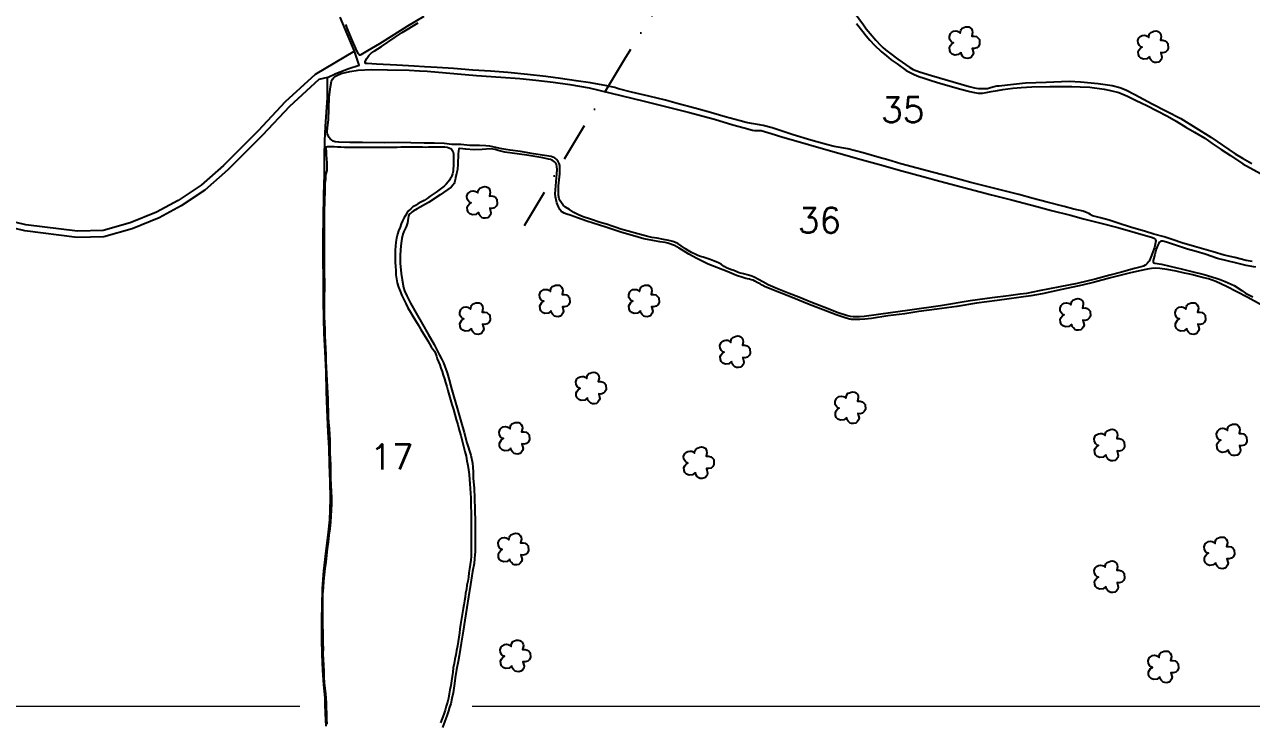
# Model space of a CAD drawing. Extents: x 716959 to 722209, y 7802738 to 7810162.
# Drawn here: x 717912 to 719491, y 7806480 to 7807377 of the extents above; entities that cross this region are included whole.
import ezdxf

# ---------------------------------------------------------------- set-up
doc = ezdxf.new("R2010")
doc.units = 0
doc.linetypes.add('CONTINUO', pattern=[0])
doc.linetypes.add('DASHDOT', pattern=[1, 0.5, -0.25, 0, -0.25])
for name, color, linetype in [('0114000441', 1, 'Continuous'), ('0114000441017', 5, 'Continuous'), ('0114000441033', 5, 'Continuous'), ('0114000441035', 5, 'Continuous'), ('0114000441036', 5, 'Continuous'), ('0114000441037', 5, 'Continuous'), ('_SIMBOLO ARVORE', 118, 'Continuous'), ('ESTRADA', 1, 'Continuous'), ('REDE DE LUZ', 6, 'DASHDOT'), ('TEXTO_NUN_TAL', 7, 'Continuous')]:
    doc.layers.add(name, color=color, linetype=linetype)
doc.layers.add('MALHA', color=253, linetype='Continuous', lineweight=13)
doc.styles.add('SIMPLEX', font='simplex', dxfattribs={"height": 0.2})

msp = doc.modelspace()

# ---------------------------------------------------------------- linework, layer by layer
at = {"layer": '0114000441'}
for points in [[(718299.8, 7806474), (718299.3, 7806490.3), (718298.9, 7806502.4), (718298.5, 7806510.1), (718296.9, 7806527.1), (718295.6, 7806546), (718295, 7806566.2), (718294.5, 7806586.1), (718294.2, 7806612.5), (718294.7, 7806629.1), (718295.2, 7806651.4), (718297.1, 7806674.1), (718299.9, 7806699.7), (718303, 7806723.7), (718304.6, 7806739.4), (718305.3, 7806752.1), (718305.4, 7806767), (718305, 7806788.7), (718304.4, 7806811.2), (718303.7, 7806832.3), (718302.5, 7806852.4), (718301.4, 7806881.7), (718300.5, 7806904.6), (718299.8, 7806930), (718298.5, 7806956.2), (718297.3, 7806979.3), (718297.1, 7806998.1), (718296.7, 7807021.6), (718296.6, 7807048), (718296.2, 7807076.5), (718296.2, 7807102.6), (718296.5, 7807127.7), (718297.2, 7807157.9), (718297.8, 7807184), (718297.7, 7807207.9), (718298.3, 7807227.5), (718299.3, 7807245.8), (718301.5, 7807282.6), (718301.9, 7807308.7), (718312.3, 7807314), (718329.3, 7807320.6), (718342.4, 7807324.7), (718336.3, 7807342.5), (718327, 7807365), (718318.2, 7807386.6)], [(718979.7, 7807393.1), (718991.8, 7807376.5), (718995.5, 7807371.3), (718997.8, 7807368.4), (719000.3, 7807365.4), (719007.8, 7807356.7), (719013.7, 7807350.3), (719016.6, 7807347.3), (719020.1, 7807344.3), (719025.2, 7807340.4), (719036, 7807332.6), (719051.7, 7807321.5), (719055.8, 7807319.3), (719064, 7807316.1), (719079.6, 7807311.3), (719107.3, 7807303.1), (719127.9, 7807297.1), (719134.6, 7807295.4), (719139.8, 7807294.8), (719146, 7807294.6), (719149.3, 7807294.6), (719151.7, 7807294.8), (719155.5, 7807295.8), (719159.9, 7807297.3), (719163.7, 7807298.1), (719166.7, 7807298.3), (719177.2, 7807299.4), (719200.3, 7807301.9), (719227.2, 7807302.8), (719246.6, 7807303.8), (719257.2, 7807303.9), (719271.4, 7807303.2), (719294.1, 7807301.1), (719311.9, 7807298.5), (719322.1, 7807296), (719329.5, 7807293.1), (719341.2, 7807287), (719363.6, 7807275.1), (719400.5, 7807256), (719439.3, 7807232.1), (719470.3, 7807210.6), (719479.8, 7807205), (719492, 7807198.2)], [(719503.2, 7807016.7), (719486.6, 7807025.8), (719471.5, 7807033.6), (719460, 7807039.6), (719451.8, 7807043.5), (719445.7, 7807046.2), (719440.6, 7807048), (719436.1, 7807049.6), (719430, 7807051.2), (719420.1, 7807053.8), (719416.1, 7807054.8), (719409.9, 7807056.3), (719405.2, 7807057.1), (719394.6, 7807059.4), (719382.8, 7807061.9), (719373.3, 7807063.2), (719367.4, 7807063.4), (719362.6, 7807063.1), (719357.5, 7807062.3), (719347.4, 7807060.2), (719333.9, 7807057.2), (719310.1, 7807051), (719289.4, 7807045.4), (719273.5, 7807041.4), (719247.4, 7807036.2), (719222.1, 7807030.5), (719207.2, 7807027.9), (719164, 7807021.9), (719137.5, 7807018.5), (719112.1, 7807014.2), (719086.3, 7807010.7), (719063.1, 7807007.5), (719045, 7807004.8), (719023.4, 7807002.1), (719002.3, 7806998.9), (718993.4, 7806998), (718987, 7806997.4), (718979.9, 7806997.2), (718976.4, 7806997.4), (718974.3, 7806997.8), (718969.5, 7806999), (718956.7, 7807003.4), (718945.3, 7807007.8), (718931.1, 7807013.2), (718919.6, 7807017.7), (718902.1, 7807025), (718883.9, 7807032.1), (718865.4, 7807039.6), (718861.5, 7807041.4), (718858.6, 7807043.1), (718855.9, 7807044.7), (718851.9, 7807046.9), (718849.7, 7807047.9), (718847.4, 7807048.6), (718845, 7807049.3), (718842.6, 7807049.6), (718840.5, 7807050.2), (718836.6, 7807051.4), (718828.5, 7807054.2), (718816.5, 7807059), (718791.9, 7807068.7), (718777.1, 7807075.9), (718767.1, 7807081.3), (718754.4, 7807089.4), (718748.5, 7807092.7), (718740, 7807095.6), (718736.6, 7807096.3), (718729.8, 7807097.4), (718720.7, 7807098.9), (718709.2, 7807101.3), (718694.3, 7807105.3), (718680.5, 7807109.4), (718660.1, 7807116.1), (718635.6, 7807124), (718623.4, 7807128.3), (718614.2, 7807131.7), (718609.9, 7807133.1), (718606.4, 7807134.3), (718604.2, 7807135.6), (718602.6, 7807136.9), (718600.8, 7807139), (718599.2, 7807142.2), (718597.1, 7807147.6), (718595.3, 7807155.3), (718595, 7807159.2), (718595.1, 7807164.3), (718596, 7807174.6), (718597.3, 7807190.5), (718597, 7807194.3), (718596.4, 7807196.9), (718595.5, 7807198.6), (718593.8, 7807200.5), (718591.2, 7807202.3), (718588.7, 7807203.4), (718586.4, 7807203.8), (718578.9, 7807205.3), (718558.3, 7807208.7), (718530, 7807212.9), (718521.5, 7807214.9), (718517.5, 7807216), (718514.4, 7807216.6), (718511.5, 7807216.9), (718500.7, 7807216.2), (718490.4, 7807215.9), (718479.8, 7807216.4), (718471.9, 7807217.6), (718470.7, 7807217), (718470.2, 7807214.6), (718469.9, 7807210.1), (718469.5, 7807197.3), (718469, 7807190.5), (718467.9, 7807185.1), (718466.7, 7807179.8), (718466.1, 7807177), (718465.2, 7807173.8), (718464.7, 7807172.3), (718463.5, 7807170.7), (718461, 7807167.9), (718446.9, 7807158), (718431.8, 7807148.1), (718417.1, 7807139.6), (718412, 7807137), (718410.1, 7807135.7), (718408.8, 7807134.4), (718407.8, 7807133.2), (718406.5, 7807131.7), (718405.9, 7807130.5), (718405.5, 7807128), (718404.9, 7807122), (718404.5, 7807120.4), (718402.9, 7807116.8), (718400.2, 7807110.8), (718398.8, 7807107), (718397.4, 7807101.5), (718396.5, 7807095.6), (718395.6, 7807087.3), (718395.3, 7807079.3), (718395.3, 7807069.9), (718396.7, 7807056.6), (718397.8, 7807048.5), (718399.4, 7807038.7), (718400.9, 7807034.3), (718404, 7807028), (718408.6, 7807018.6), (718415.9, 7807005.5), (718423.9, 7806991.5), (718431.2, 7806978.7), (718439.2, 7806965.4), (718445.3, 7806952.5), (718448.4, 7806946.9), (718451, 7806941.7), (718453, 7806937.1), (718454.2, 7806933.6), (718455.7, 7806928.7), (718458.3, 7806919.9), (718461.1, 7806910), (718464.4, 7806898), (718468.6, 7806883.2), (718472.9, 7806868.4), (718477.5, 7806851.9), (718481.3, 7806838.8), (718486.1, 7806822.8), (718488.3, 7806812.4), (718488.9, 7806807.2), (718489.2, 7806800.9), (718489.4, 7806793.2), (718490.4, 7806779.8), (718490.9, 7806767.9), (718491.3, 7806752.3), (718491.7, 7806737.5), (718491.8, 7806721.3), (718491.7, 7806704.7), (718491.7, 7806698.9), (718491.5, 7806694.2), (718491, 7806689.8), (718490.4, 7806683.6), (718488.6, 7806673.1), (718485.9, 7806656.6), (718483.4, 7806640.6), (718481.3, 7806626.6), (718478.5, 7806610.4), (718476.4, 7806596.4), (718474, 7806581), (718471.2, 7806564.5), (718470, 7806557.2), (718467.8, 7806547.1), (718466.1, 7806536.5), (718465.1, 7806528.8), (718463.4, 7806517), (718461.9, 7806509.7), (718460.3, 7806502.7), (718459, 7806498.4), (718457.3, 7806493.8), (718455.4, 7806487.2), (718453, 7806480.4), (718449.7, 7806472.4)]]:
    msp.add_lwpolyline(points, dxfattribs=at)
at = {"layer": '0114000441017'}
msp.add_lwpolyline([(718301.1, 7806476.5), (718301, 7806483.7), (718300.8, 7806490.7), (718300.6, 7806497.4), (718300.6, 7806503.7), (718300.1, 7806510), (718299.4, 7806516.3), (718298.6, 7806522.8), (718298, 7806529.8), (718297.6, 7806537.3), (718297.3, 7806544.9), (718296.9, 7806552.6), (718296.5, 7806560.1), (718296.3, 7806567.1), (718296.6, 7806574), (718296.2, 7806581), (718296.1, 7806588.2), (718296, 7806595.5), (718295.8, 7806603.1), (718295.7, 7806610.8), (718295.5, 7806618.7), (718295.5, 7806626.9), (718295.8, 7806635.3), (718295.9, 7806643.8), (718296.4, 7806652.3), (718297, 7806660.7), (718297.8, 7806668.9), (718298.8, 7806676.9), (718299.8, 7806685.1), (718300.7, 7806693.6), (718301.7, 7806702.2), (718302.8, 7806711), (718303.9, 7806719.7), (718305, 7806728.1), (718305.8, 7806736.4), (718306.5, 7806744.4), (718306.9, 7806752.2), (718307.1, 7806759.9), (718307.1, 7806767.9), (718306.8, 7806776), (718306.5, 7806784.5), (718306.2, 7806793), (718306, 7806801.6), (718305.8, 7806810), (718305.5, 7806818.3), (718305.2, 7806826.4), (718305.1, 7806834.3), (718305, 7806842), (718304.6, 7806849.6), (718304.1, 7806857.1), (718303.6, 7806864.8), (718303.1, 7806872.4), (718302.9, 7806879.9), (718302.7, 7806887.4), (718302.5, 7806895.1), (718302.2, 7806902.8), (718301.8, 7806910.9), (718301.4, 7806919.1), (718301, 7806927.4), (718300.6, 7806935.6), (718300.2, 7806943.7), (718299.9, 7806951.8), (718299.6, 7806959.9), (718299.3, 7806968.1), (718298.9, 7806976.3), (718298.5, 7806984.4), (718298.2, 7806992.7), (718298, 7807001.1), (718297.9, 7807009.6), (718298, 7807018.5), (718298, 7807027.6), (718298.1, 7807036.9), (718298.1, 7807046.1), (718297.9, 7807055.4), (718297.8, 7807064.6), (718297.7, 7807073.6), (718297.7, 7807082.5), (718297.7, 7807090.9), (718298, 7807099.2), (718297.9, 7807107.4), (718297.7, 7807115.5), (718297.8, 7807123.6), (718297.8, 7807131.5), (718297.9, 7807139.1), (718298.2, 7807146.5), (718298.4, 7807153.4), (718298.5, 7807159.6), (718298.5, 7807164.9), (718298.7, 7807169.2), (718298.9, 7807173.3), (718299.4, 7807178.1), (718299.6, 7807183.4), (718301.3, 7807189), (718301.1, 7807193.7), (718301.1, 7807198.9), (718300.7, 7807204.3), (718300.6, 7807209.2), (718300.3, 7807213.5), (718300, 7807217.3), (718300, 7807219.8), (718301.9, 7807219.9), (718303, 7807220), (718304.7, 7807219.9), (718307.2, 7807219.9), (718310.4, 7807219.9), (718314.4, 7807219.8), (718318.9, 7807219.5), (718323.6, 7807219.2), (718328.7, 7807219), (718334, 7807219), (718339.5, 7807219), (718345, 7807219), (718350.5, 7807219.1), (718356.1, 7807219.2), (718361.6, 7807219.2), (718367, 7807219.1), (718372.3, 7807219.1), (718377.4, 7807219), (718382.1, 7807219.1), (718386.9, 7807219.1), (718391.6, 7807219.3), (718396, 7807219.4), (718400.4, 7807219.5), (718404.6, 7807219.5), (718408.7, 7807219.5), (718412.6, 7807219.5), (718416.5, 7807219.4), (718420.3, 7807219.4), (718424.1, 7807219.4), (718427.9, 7807219.3), (718431.7, 7807219.4), (718435.4, 7807219.4), (718439, 7807219.4), (718442.6, 7807219.4), (718446, 7807219.5), (718449.4, 7807219.4), (718452.6, 7807219.4), (718455.6, 7807219.1), (718458.1, 7807218.4), (718460, 7807217.6), (718461.3, 7807216.5), (718462.3, 7807215.3), (718463.1, 7807214), (718463.6, 7807212.4), (718464, 7807210.4), (718464, 7807208.2), (718464, 7807205.8), (718463.9, 7807203.3), (718463.9, 7807200.7), (718463.8, 7807197.9), (718463.8, 7807194.7), (718463.6, 7807191.5), (718463.4, 7807188.1), (718462.8, 7807184.9), (718461.8, 7807182.1), (718460.6, 7807179.8), (718459.7, 7807178.4), (718458.7, 7807176.7), (718457.1, 7807174.5), (718454.6, 7807171.7), (718451.8, 7807169), (718448.6, 7807166.4), (718445.1, 7807163.9), (718441.6, 7807161.3), (718437.9, 7807158.8), (718434.1, 7807156.1), (718430.1, 7807153.3), (718426, 7807150.6), (718421.9, 7807148.2), (718418.2, 7807146.2), (718414.9, 7807144.2), (718411.7, 7807142.3), (718408.8, 7807140), (718406.2, 7807137.3), (718403.9, 7807134.4), (718402, 7807131.1), (718400.1, 7807127.7), (718398.3, 7807124.3), (718396.7, 7807120.4), (718395.1, 7807116.2), (718393.3, 7807111.7), (718392, 7807107), (718390.7, 7807102.1), (718389.8, 7807097), (718389.4, 7807091.8), (718389, 7807086.7), (718388.8, 7807081.6), (718388.8, 7807076.5), (718388.9, 7807071.1), (718389.1, 7807065.7), (718389.5, 7807060.3), (718389.9, 7807055), (718390.5, 7807049.7), (718391.6, 7807044.5), (718393.1, 7807039.2), (718395.2, 7807033.8), (718397.4, 7807028.5), (718399.9, 7807023.2), (718402.5, 7807017.8), (718405.3, 7807012.5), (718408.4, 7807007), (718411.6, 7807001.6), (718415.1, 7806996.1), (718418.6, 7806990.5), (718422, 7806984.7), (718425.4, 7806979.1), (718428.3, 7806974.1), (718430.8, 7806969.8), (718433.1, 7806965.9), (718435.2, 7806962.4), (718437.5, 7806959.4), (718439.6, 7806956.5), (718440.9, 7806953.6), (718441.9, 7806950.4), (718443, 7806946.7), (718444.6, 7806942.9), (718446.3, 7806939), (718447.8, 7806934.8), (718449.3, 7806930.4), (718450.7, 7806925.8), (718452.2, 7806921), (718453.7, 7806916.2), (718455.2, 7806911.2), (718456.8, 7806905.9), (718458.3, 7806900.2), (718460.1, 7806894.1), (718461.9, 7806887.9), (718463.8, 7806881.6), (718465.7, 7806875.3), (718467.5, 7806868.8), (718469.4, 7806862.1), (718471.3, 7806855.2), (718473.2, 7806848.2), (718475, 7806841.2), (718476.8, 7806834.3), (718478.6, 7806827.7), (718480.1, 7806821.5), (718481.3, 7806815.6), (718482.3, 7806809.7), (718483.2, 7806803.8), (718484, 7806797.8), (718484.6, 7806791.7), (718485.1, 7806785.8), (718485.6, 7806779.8), (718485.8, 7806773.9), (718486.1, 7806768), (718486.1, 7806762.1), (718486.3, 7806756.1), (718486.5, 7806750.1), (718486.5, 7806744.2), (718486.5, 7806738.2), (718486.6, 7806732.3), (718486.7, 7806726.5), (718486.9, 7806720.8), (718486.9, 7806715.2), (718486.9, 7806709.5), (718486.9, 7806703.9), (718486.9, 7806698.4), (718486.7, 7806693), (718486.2, 7806687.6), (718485.5, 7806682.2), (718484.7, 7806676.7), (718483.9, 7806671.3), (718483.1, 7806665.9), (718482.2, 7806660.7), (718481.3, 7806655.4), (718480.5, 7806650.3), (718479.5, 7806645.3), (718478.9, 7806640.2), (718477.9, 7806635.3), (718477.2, 7806630.3), (718476.3, 7806625.4), (718475.5, 7806620.3), (718474.8, 7806615.2), (718474, 7806610), (718473.1, 7806604.8), (718472.3, 7806599.5), (718471.5, 7806594.2), (718470.7, 7806588.7), (718469.8, 7806583), (718468.9, 7806577.3), (718467.9, 7806571.6), (718466.9, 7806565.9), (718465.8, 7806560.3), (718464.7, 7806554.8), (718463.7, 7806549.3), (718462.9, 7806543.7), (718462.1, 7806538), (718461.2, 7806532.3), (718460.3, 7806526.6), (718459.3, 7806520.9), (718458.3, 7806515.5), (718457.3, 7806510.2), (718456.1, 7806505), (718454.7, 7806499.9), (718453.1, 7806494.7), (718451.3, 7806489.4), (718449.3, 7806483.9), (718447.1, 7806478.2)], dxfattribs=at)
at = {"layer": '0114000441033'}
msp.add_lwpolyline([(718325, 7807377.2), (718328, 7807369.3), (718333.5, 7807356.2), (718337.8, 7807346.1), (718340.9, 7807339.8), (718341.9, 7807338.7), (718342.6, 7807338.1), (718343.6, 7807338), (718345, 7807338.6), (718353.8, 7807343.4), (718369.3, 7807352.5), (718387.5, 7807364), (718405, 7807375.4), (718426, 7807387.6)], dxfattribs=at)
at = {"layer": '0114000441035'}
for points in [[(719492.1, 7807071.9), (719484.8, 7807073.3), (719469.8, 7807077.1), (719456.1, 7807080.4), (719442.1, 7807084.3), (719432.9, 7807087), (719418.2, 7807091.3), (719401.9, 7807096), (719390.8, 7807099.8), (719378.9, 7807103.6), (719365.9, 7807107.4), (719353.5, 7807111.1), (719336.8, 7807116), (719319.8, 7807121.5), (719308.3, 7807125.1), (719296.9, 7807128.2), (719286.9, 7807130.7), (719286, 7807131.1), (719285.1, 7807131.8), (719284.1, 7807132.6), (719282.1, 7807133.7), (719279.7, 7807134.8), (719274.6, 7807136.6), (719262.6, 7807139.5), (719250.2, 7807142.6), (719228.5, 7807148.4), (719210.2, 7807153.3), (719191.7, 7807158.1), (719167.9, 7807164.1), (719148.8, 7807168.9), (719130.2, 7807173.7), (719105.2, 7807180.4), (719081.8, 7807186.4), (719061, 7807192.2), (719039.8, 7807197.9), (719023, 7807202.8), (719012.1, 7807205.9), (718991.5, 7807211.8), (718971.8, 7807216.9), (718953.9, 7807220.2), (718944.3, 7807222.8), (718924.2, 7807228.2), (718901.5, 7807235.1), (718874.3, 7807243.9), (718862.7, 7807246.9), (718855.2, 7807248.5), (718847.7, 7807249.7), (718840.7, 7807250.8), (718833.2, 7807252.9), (718813.7, 7807258.3), (718791.7, 7807264.5), (718774.8, 7807269.2), (718752.1, 7807275.3), (718736.9, 7807279.5), (718715.3, 7807284.6), (718693.2, 7807290.1), (718676.5, 7807294.1), (718673.8, 7807295.1), (718671.8, 7807295.9), (718667.6, 7807297), (718661.5, 7807297.9), (718640.4, 7807301.8), (718622, 7807304.5), (718601.6, 7807307.6), (718582.9, 7807309.9), (718559.1, 7807312.6), (718533.9, 7807315.1), (718511.5, 7807317), (718489, 7807318.3), (718463.8, 7807320.2), (718443, 7807321.5), (718426.7, 7807322.7), (718413.2, 7807323.6), (718391, 7807324.8), (718364.9, 7807325.8), (718352.7, 7807326.7), (718350.7, 7807327), (718350.1, 7807327.6), (718350.2, 7807328.8), (718350.8, 7807330.3), (718352.3, 7807333.4), (718355, 7807337.1), (718358, 7807340), (718362, 7807342.8), (718371.3, 7807348.8), (718388.7, 7807360.8), (718397.8, 7807366.6), (718418.4, 7807379)], [(718982.7, 7807378.1), (718991, 7807367.9), (718995.2, 7807362.3), (718999.9, 7807356.7), (719006.1, 7807350.4), (719014.7, 7807342.3), (719021.3, 7807336.6), (719027.6, 7807331.4), (719035, 7807326.2), (719046.6, 7807318), (719051.9, 7807315.1), (719056.9, 7807312.8), (719063.2, 7807309.9), (719069.8, 7807307.8), (719079.1, 7807304.9), (719091.6, 7807301.3), (719117.1, 7807293.8), (719128.7, 7807290.7), (719134.8, 7807289.4), (719139.5, 7807288.8), (719145.3, 7807288.8), (719150, 7807289.3), (719156.2, 7807290.7), (719164.3, 7807292.3), (719171.3, 7807293.5), (719184.2, 7807295), (719194.8, 7807295.8), (719208.4, 7807296.6), (719231.9, 7807297.2), (719259.9, 7807297.1), (719270.9, 7807296.9), (719283.3, 7807296.3), (719301.9, 7807294), (719309.9, 7807292.3), (719320.7, 7807289.5), (719332, 7807284.6), (719343.1, 7807279.4), (719356.8, 7807272.6), (719370, 7807266), (719383.4, 7807259.1), (719394.3, 7807252.6), (719406.9, 7807244.9), (719417.9, 7807238.6), (719431.3, 7807230.8), (719440.6, 7807223.9), (719452.4, 7807216), (719464.2, 7807208.4), (719480.4, 7807197.9), (719503.1, 7807185.2)]]:
    msp.add_lwpolyline(points, dxfattribs=at)
at = {"layer": '0114000441036'}
msp.add_lwpolyline([(718420.3, 7807317.5), (718430.1, 7807316.9), (718493.5, 7807311.5), (718525, 7807309.4), (718549.5, 7807307.4), (718569.9, 7807305.3), (718592.1, 7807302.6), (718613.6, 7807299.6), (718638.6, 7807295.6), (718707.7, 7807278.8), (718765.9, 7807264.4), (718800, 7807255.1), (718823.6, 7807248.1), (718838.1, 7807243.9), (718849.1, 7807241), (718851.5, 7807240.5), (718854.4, 7807240.4), (718855.8, 7807240.8), (718856.9, 7807240.8), (718860.3, 7807240.5), (718873.1, 7807236.7), (718888.2, 7807232.2), (718910.9, 7807225.5), (718934.3, 7807218.8), (718960.2, 7807211.3), (718989, 7807203.3), (719012.3, 7807196.9), (719041.1, 7807188.9), (719068.2, 7807181.5), (719090.1, 7807175.5), (719156.8, 7807158), (719182.6, 7807151.2), (719215.2, 7807142.9), (719234, 7807137.8), (719258.3, 7807131.6), (719275.1, 7807127.1), (719297.3, 7807121.5), (719319.5, 7807115.8), (719364, 7807102.8), (719365.7, 7807102), (719366.9, 7807101.4), (719367.6, 7807100.8), (719367.9, 7807100), (719368.1, 7807098.6), (719366.4, 7807089.9), (719361.8, 7807077.6), (719359.7, 7807072.5), (719358.6, 7807071), (719357.3, 7807069.5), (719356, 7807068.3), (719354.4, 7807067.2), (719352.6, 7807066), (719349.2, 7807065), (719340.7, 7807063), (719324.1, 7807058.5), (719308.9, 7807054.4), (719290.2, 7807049.2), (719266.9, 7807043.9), (719244.8, 7807039.3), (719218.1, 7807034.5), (719201.7, 7807031), (719193.4, 7807029.9), (719178.7, 7807028), (719157.5, 7807025.2), (719129.1, 7807021.6), (719091, 7807015.2), (719051.4, 7807009.5), (719011.2, 7807003.9), (718992.7, 7807001.4), (718986.8, 7807000.8), (718983.4, 7807000.7), (718979.1, 7807000.9), (718975.2, 7807001.4), (718969.8, 7807002.7), (718959.3, 7807006.1), (718940.7, 7807013.4), (718923.9, 7807019.7), (718908.4, 7807026.1), (718896.2, 7807031), (718881, 7807037), (718869, 7807041.8), (718862.1, 7807045.7), (718856.5, 7807048.8), (718851.8, 7807051.6), (718848.2, 7807053.1), (718843.9, 7807054.3), (718837.4, 7807056.1), (718831.8, 7807057.6), (718824.9, 7807060.3), (718820.7, 7807061.8), (718815.6, 7807064.1), (718812.4, 7807065.7), (718808.9, 7807068.1), (718806, 7807070), (718802.3, 7807071.7), (718798.8, 7807073.1), (718794.5, 7807074.7), (718790.4, 7807076.1), (718785.5, 7807077.6), (718781.8, 7807078.6), (718778.7, 7807079.8), (718775.8, 7807081.1), (718770.5, 7807083.8), (718766, 7807086.3), (718762.6, 7807088.5), (718757, 7807092.4), (718752.6, 7807095.1), (718749.6, 7807096.7), (718746.5, 7807097.6), (718741.2, 7807099.2), (718734.2, 7807100.4), (718726.3, 7807101.9), (718719.5, 7807102.9), (718712.3, 7807104.8), (718701.4, 7807107.6), (718688.8, 7807111), (718679.3, 7807113.8), (718673.3, 7807116), (718668.3, 7807117.7), (718661.1, 7807119.9), (718653, 7807122.4), (718640.5, 7807126.5), (718630.7, 7807129.7), (718624.9, 7807131.9), (718618.9, 7807135.3), (718613.1, 7807138.9), (718608.3, 7807142), (718605.3, 7807144.5), (718603, 7807147.4), (718601.1, 7807150.1), (718600, 7807152.7), (718599.1, 7807157.5), (718599.1, 7807169.3), (718599.9, 7807177.3), (718600.8, 7807184.9), (718601, 7807192.1), (718600.9, 7807195.7), (718600.1, 7807198.3), (718598.9, 7807200.7), (718596.6, 7807203.4), (718594.8, 7807204.8), (718593.5, 7807205.8), (718591.9, 7807206.5), (718589.8, 7807207), (718581.3, 7807208.6), (718566.8, 7807210.8), (718550.2, 7807213.7), (718537, 7807215.1), (718531.3, 7807216), (718526.2, 7807217.2), (718520, 7807218.4), (718514.6, 7807219.6), (718510.7, 7807220.3), (718505.6, 7807220.9), (718497.4, 7807221.3), (718485.1, 7807221.5), (718473.2, 7807222.4), (718461.8, 7807222.8), (718452, 7807223.7), (718439, 7807224.1), (718426.3, 7807224.4), (718409.2, 7807224.8), (718392.8, 7807225.1), (718375.2, 7807224.9), (718346.8, 7807225), (718330.6, 7807225), (718316.5, 7807225.4), (718311.7, 7807226.2), (718309, 7807227.1), (718307, 7807228.4), (718305.1, 7807229.8), (718303.9, 7807231.5), (718302.8, 7807233.3), (718301.9, 7807235.6), (718301.4, 7807238.7), (718301.8, 7807244.3), (718302.8, 7807254.3), (718303.6, 7807268.6), (718304, 7807283.5), (718305.4, 7807296.8), (718306.9, 7807304.2), (718308.3, 7807306.8), (718309.8, 7807308.7), (718311.2, 7807310.1), (718314.4, 7807311.9), (718319.2, 7807313.8), (718330.5, 7807316.5), (718341.3, 7807318.1), (718357.9, 7807319.1), (718379, 7807318.5), (718407, 7807318.1)], close=True, dxfattribs=at)
at = {"layer": '0114000441037'}
msp.add_lwpolyline([(719497.1, 7807064.6), (719484.8, 7807066.8), (719472.7, 7807069.9), (719460.3, 7807072.9), (719447.6, 7807075.8), (719431.9, 7807081.6), (719420.4, 7807085), (719409, 7807088.1), (719382, 7807097), (719377.4, 7807098.1), (719375.4, 7807098.2), (719374.2, 7807097.7), (719373.2, 7807096.9), (719372, 7807095.5), (719370.7, 7807093), (719368.9, 7807087.9), (719366.9, 7807080.9), (719364.7, 7807073.5), (719364.9, 7807071.8), (719365.7, 7807070.5), (719367, 7807070), (719375.6, 7807068.5), (719386.4, 7807066), (719400.8, 7807062.5), (719414.8, 7807059.3), (719430.6, 7807055.5), (719446.1, 7807050.7), (719450.9, 7807048.9), (719457.6, 7807046.2), (719469.2, 7807041.1), (719478.9, 7807034.9), (719483.7, 7807031.4), (719493.1, 7807026.5)], dxfattribs=at)
at = {"layer": '_SIMBOLO ARVORE', "linetype": 'CONTINUO'}
for points in [[(719117.4, 7807341.1, 0), (719113.9, 7807338.2, 0), (719109.4, 7807337.6, 0), (719106.2, 7807338.9, 0), (719104, 7807341.1, 0), (719103, 7807343.7, 0), (719102.8, 7807347.4, 0), (719104, 7807349.8, 0), (719105.3, 7807351.5, 0), (719107.9, 7807353.3, 0), (719106.2, 7807353.8, 0), (719104.6, 7807355.2, 0), (719102.7, 7807358.1, 0), (719102.4, 7807361.7, 0), (719103.7, 7807365.4, 0), (719105.2, 7807366.8, 0), (719107.8, 7807368.4, 0), (719110.6, 7807368.7, 0), (719112.8, 7807368.4, 0), (719114.5, 7807367.6, 0), (719116.4, 7807365.9, 0), (719117, 7807369.2, 0), (719117.5, 7807370.5, 0), (719118.9, 7807372.3, 0), (719121, 7807373.1, 0), (719123.1, 7807374, 0), (719125.4, 7807374.2, 0), (719127.6, 7807373.9, 0), (719129.4, 7807372.9, 0), (719130.8, 7807371.5, 0), (719131.9, 7807369.2, 0), (719132.4, 7807366.6, 0), (719131.3, 7807362.1, 0), (719134.5, 7807362.1, 0), (719137.2, 7807361.5, 0), (719139.7, 7807359.5, 0), (719141.1, 7807357.9, 0), (719141.4, 7807351.6, 0), (719139.9, 7807348.8, 0), (719137.8, 7807346.9, 0), (719134.6, 7807346.1, 0), (719131.8, 7807346.3, 0), (719133.3, 7807340.5, 0), (719132.6, 7807338, 0), (719130.9, 7807335.6, 0), (719129, 7807334.1, 0), (719126.4, 7807333.4, 0), (719123.8, 7807333.6, 0), (719121.8, 7807334.2, 0), (719119.5, 7807336.4, 0), (719118, 7807338.4, 0), (719117.5, 7807341.4, 0)], [(719360.2, 7807335.7, 0), (719356.7, 7807332.8, 0), (719352.2, 7807332.3, 0), (719349, 7807333.5, 0), (719346.8, 7807335.7, 0), (719345.8, 7807338.3, 0), (719345.6, 7807342, 0), (719346.8, 7807344.4, 0), (719348.1, 7807346.2, 0), (719350.7, 7807347.9, 0), (719349, 7807348.4, 0), (719347.4, 7807349.8, 0), (719345.5, 7807352.8, 0), (719345.2, 7807356.3, 0), (719346.5, 7807360, 0), (719348, 7807361.4, 0), (719350.6, 7807363, 0), (719353.4, 7807363.3, 0), (719355.6, 7807363, 0), (719357.3, 7807362.2, 0), (719359.2, 7807360.5, 0), (719359.8, 7807363.8, 0), (719360.3, 7807365.1, 0), (719361.7, 7807366.9, 0), (719363.8, 7807367.7, 0), (719365.9, 7807368.6, 0), (719368.2, 7807368.8, 0), (719370.4, 7807368.5, 0), (719372.2, 7807367.5, 0), (719373.6, 7807366.1, 0), (719374.7, 7807363.8, 0), (719375.2, 7807361.2, 0), (719374.1, 7807356.7, 0), (719377.3, 7807356.7, 0), (719380, 7807356.1, 0), (719382.5, 7807354.1, 0), (719383.9, 7807352.5, 0), (719384.2, 7807346.2, 0), (719382.7, 7807343.4, 0), (719380.6, 7807341.6, 0), (719377.4, 7807340.7, 0), (719374.6, 7807340.9, 0), (719376.1, 7807335.1, 0), (719375.4, 7807332.6, 0), (719373.7, 7807330.2, 0), (719371.8, 7807328.7, 0), (719369.2, 7807328, 0), (719366.6, 7807328.2, 0), (719364.6, 7807328.8, 0), (719362.3, 7807331, 0), (719360.8, 7807333, 0), (719360.3, 7807336, 0)], [(718496.3, 7807135.4, 0), (718492.8, 7807132.4, 0), (718488.3, 7807131.9, 0), (718485.1, 7807133.2, 0), (718482.8, 7807135.4, 0), (718481.9, 7807137.9, 0), (718481.7, 7807141.7, 0), (718482.9, 7807144.1, 0), (718484.2, 7807145.8, 0), (718486.7, 7807147.6, 0), (718485.1, 7807148.1, 0), (718483.5, 7807149.4, 0), (718481.6, 7807152.4, 0), (718481.2, 7807156, 0), (718482.6, 7807159.7, 0), (718484, 7807161, 0), (718486.7, 7807162.6, 0), (718489.4, 7807163, 0), (718491.6, 7807162.7, 0), (718493.4, 7807161.9, 0), (718495.3, 7807160.2, 0), (718495.9, 7807163.4, 0), (718496.4, 7807164.7, 0), (718497.8, 7807166.5, 0), (718499.9, 7807167.3, 0), (718502, 7807168.2, 0), (718504.3, 7807168.5, 0), (718506.5, 7807168.1, 0), (718508.3, 7807167.2, 0), (718509.7, 7807165.8, 0), (718510.8, 7807163.5, 0), (718511.3, 7807160.9, 0), (718510.2, 7807156.3, 0), (718513.4, 7807156.4, 0), (718516.1, 7807155.7, 0), (718518.5, 7807153.8, 0), (718519.9, 7807152.2, 0), (718520.3, 7807145.9, 0), (718518.8, 7807143.1, 0), (718516.7, 7807141.2, 0), (718513.5, 7807140.4, 0), (718510.7, 7807140.6, 0), (718512.2, 7807134.7, 0), (718511.5, 7807132.2, 0), (718509.8, 7807129.8, 0), (718507.9, 7807128.4, 0), (718505.3, 7807127.7, 0), (718502.6, 7807127.9, 0), (718500.7, 7807128.4, 0), (718498.4, 7807130.6, 0), (718496.9, 7807132.7, 0), (718496.4, 7807135.7, 0)], [(718589.7, 7807008.6, 0), (718586.2, 7807005.7, 0), (718581.7, 7807005.2, 0), (718578.6, 7807006.4, 0), (718576.3, 7807008.6, 0), (718575.4, 7807011.2, 0), (718575.1, 7807014.9, 0), (718576.3, 7807017.3, 0), (718577.6, 7807019.1, 0), (718580.2, 7807020.8, 0), (718578.5, 7807021.3, 0), (718576.9, 7807022.7, 0), (718575, 7807025.7, 0), (718574.7, 7807029.2, 0), (718576.1, 7807032.9, 0), (718577.5, 7807034.3, 0), (718580.1, 7807035.9, 0), (718582.9, 7807036.2, 0), (718585.1, 7807035.9, 0), (718586.8, 7807035.1, 0), (718588.7, 7807033.4, 0), (718589.3, 7807036.7, 0), (718589.8, 7807038, 0), (718591.2, 7807039.8, 0), (718593.4, 7807040.6, 0), (718595.4, 7807041.5, 0), (718597.8, 7807041.7, 0), (718600, 7807041.4, 0), (718601.8, 7807040.4, 0), (718603.1, 7807039, 0), (718604.3, 7807036.7, 0), (718604.7, 7807034.1, 0), (718603.7, 7807029.6, 0), (718606.9, 7807029.6, 0), (718609.5, 7807029, 0), (718612, 7807027, 0), (718613.4, 7807025.4, 0), (718613.8, 7807019.1, 0), (718612.2, 7807016.3, 0), (718610.2, 7807014.5, 0), (718607, 7807013.6, 0), (718604.1, 7807013.9, 0), (718605.6, 7807008, 0), (718604.9, 7807005.5, 0), (718603.2, 7807003.1, 0), (718601.4, 7807001.6, 0), (718598.7, 7807001, 0), (718596.1, 7807001.1, 0), (718594.1, 7807001.7, 0), (718591.9, 7807003.9, 0), (718590.3, 7807005.9, 0), (718589.8, 7807008.9, 0)], [(718704.6, 7807008.6, 0), (718701, 7807005.7, 0), (718696.6, 7807005.2, 0), (718693.4, 7807006.4, 0), (718691.1, 7807008.6, 0), (718690.2, 7807011.2, 0), (718689.9, 7807014.9, 0), (718691.1, 7807017.3, 0), (718692.4, 7807019.1, 0), (718695, 7807020.8, 0), (718693.4, 7807021.3, 0), (718691.7, 7807022.7, 0), (718689.8, 7807025.7, 0), (718689.5, 7807029.2, 0), (718690.9, 7807032.9, 0), (718692.3, 7807034.3, 0), (718694.9, 7807035.9, 0), (718697.7, 7807036.2, 0), (718699.9, 7807035.9, 0), (718701.7, 7807035.1, 0), (718703.6, 7807033.4, 0), (718704.1, 7807036.7, 0), (718704.6, 7807038, 0), (718706.1, 7807039.8, 0), (718708.2, 7807040.6, 0), (718710.3, 7807041.5, 0), (718712.6, 7807041.7, 0), (718714.8, 7807041.4, 0), (718716.6, 7807040.4, 0), (718717.9, 7807039, 0), (718719.1, 7807036.7, 0), (718719.5, 7807034.1, 0), (718718.5, 7807029.6, 0), (718721.7, 7807029.6, 0), (718724.3, 7807029, 0), (718726.8, 7807027, 0), (718728.2, 7807025.4, 0), (718728.6, 7807019.1, 0), (718727, 7807016.3, 0), (718725, 7807014.5, 0), (718721.8, 7807013.6, 0), (718718.9, 7807013.9, 0), (718720.4, 7807008, 0), (718719.8, 7807005.5, 0), (718718.1, 7807003.1, 0), (718716.2, 7807001.6, 0), (718713.5, 7807001, 0), (718710.9, 7807001.1, 0), (718708.9, 7807001.7, 0), (718706.7, 7807003.9, 0), (718705.1, 7807005.9, 0), (718704.7, 7807008.9, 0)], [(719259.9, 7806991.3, 0), (719256.4, 7806988.3, 0), (719251.9, 7806987.8, 0), (719248.8, 7806989.1, 0), (719246.5, 7806991.3, 0), (719245.6, 7806993.8, 0), (719245.3, 7806997.6, 0), (719246.5, 7807000, 0), (719247.8, 7807001.7, 0), (719250.4, 7807003.5, 0), (719248.7, 7807004, 0), (719247.1, 7807005.3, 0), (719245.2, 7807008.3, 0), (719244.9, 7807011.9, 0), (719246.3, 7807015.6, 0), (719247.7, 7807016.9, 0), (719250.3, 7807018.5, 0), (719253.1, 7807018.9, 0), (719255.3, 7807018.6, 0), (719257, 7807017.8, 0), (719258.9, 7807016.1, 0), (719259.5, 7807019.3, 0), (719260, 7807020.6, 0), (719261.4, 7807022.4, 0), (719263.6, 7807023.2, 0), (719265.6, 7807024.1, 0), (719268, 7807024.4, 0), (719270.2, 7807024, 0), (719272, 7807023.1, 0), (719273.3, 7807021.7, 0), (719274.5, 7807019.4, 0), (719274.9, 7807016.8, 0), (719273.9, 7807012.2, 0), (719277.1, 7807012.3, 0), (719279.7, 7807011.6, 0), (719282.2, 7807009.7, 0), (719283.6, 7807008.1, 0), (719284, 7807001.8, 0), (719282.4, 7806999, 0), (719280.4, 7806997.1, 0), (719277.1, 7806996.3, 0), (719274.3, 7806996.5, 0), (719275.8, 7806990.6, 0), (719275.1, 7806988.1, 0), (719273.4, 7806985.7, 0), (719271.6, 7806984.3, 0), (719268.9, 7806983.6, 0), (719266.3, 7806983.8, 0), (719264.3, 7806984.3, 0), (719262.1, 7806986.5, 0), (719260.5, 7806988.6, 0), (719260, 7806991.6, 0)], [(718486.9, 7806986, 0), (718483.4, 7806983, 0), (718478.9, 7806982.5, 0), (718475.8, 7806983.7, 0), (718473.5, 7806985.9, 0), (718472.6, 7806988.5, 0), (718472.3, 7806992.2, 0), (718473.5, 7806994.6, 0), (718474.8, 7806996.4, 0), (718477.4, 7806998.1, 0), (718475.7, 7806998.6, 0), (718474.1, 7807000, 0), (718472.2, 7807003, 0), (718471.9, 7807006.5, 0), (718473.3, 7807010.3, 0), (718474.7, 7807011.6, 0), (718477.3, 7807013.2, 0), (718480.1, 7807013.6, 0), (718482.3, 7807013.3, 0), (718484, 7807012.4, 0), (718486, 7807010.7, 0), (718486.5, 7807014, 0), (718487, 7807015.3, 0), (718488.4, 7807017.1, 0), (718490.6, 7807017.9, 0), (718492.6, 7807018.8, 0), (718495, 7807019, 0), (718497.2, 7807018.7, 0), (718499, 7807017.8, 0), (718500.3, 7807016.3, 0), (718501.5, 7807014, 0), (718501.9, 7807011.5, 0), (718500.9, 7807006.9, 0), (718504.1, 7807006.9, 0), (718506.7, 7807006.3, 0), (718509.2, 7807004.3, 0), (718510.6, 7807002.8, 0), (718511, 7806996.5, 0), (718509.4, 7806993.7, 0), (718507.4, 7806991.8, 0), (718504.2, 7806990.9, 0), (718501.3, 7806991.2, 0), (718502.8, 7806985.3, 0), (718502.1, 7806982.8, 0), (718500.4, 7806980.4, 0), (718498.6, 7806978.9, 0), (718495.9, 7806978.3, 0), (718493.3, 7806978.4, 0), (718491.3, 7806979, 0), (718489.1, 7806981.2, 0), (718487.5, 7806983.2, 0), (718487, 7806986.3, 0)], [(719408.1, 7806986, 0), (719404.6, 7806983, 0), (719400.1, 7806982.5, 0), (719396.9, 7806983.7, 0), (719394.7, 7806985.9, 0), (719393.7, 7806988.5, 0), (719393.5, 7806992.2, 0), (719394.7, 7806994.6, 0), (719396, 7806996.4, 0), (719398.6, 7806998.1, 0), (719396.9, 7806998.6, 0), (719395.3, 7807000, 0), (719393.4, 7807003, 0), (719393.1, 7807006.5, 0), (719394.4, 7807010.3, 0), (719395.9, 7807011.6, 0), (719398.5, 7807013.2, 0), (719401.3, 7807013.6, 0), (719403.5, 7807013.3, 0), (719405.2, 7807012.4, 0), (719407.1, 7807010.7, 0), (719407.7, 7807014, 0), (719408.2, 7807015.3, 0), (719409.6, 7807017.1, 0), (719411.8, 7807017.9, 0), (719413.8, 7807018.8, 0), (719416.2, 7807019, 0), (719418.4, 7807018.7, 0), (719420.2, 7807017.8, 0), (719421.5, 7807016.3, 0), (719422.7, 7807014, 0), (719423.1, 7807011.5, 0), (719422.1, 7807006.9, 0), (719425.3, 7807006.9, 0), (719427.9, 7807006.3, 0), (719430.4, 7807004.3, 0), (719431.8, 7807002.8, 0), (719432.2, 7806996.5, 0), (719430.6, 7806993.7, 0), (719428.6, 7806991.8, 0), (719425.3, 7806990.9, 0), (719422.5, 7806991.2, 0), (719424, 7806985.3, 0), (719423.3, 7806982.8, 0), (719421.6, 7806980.4, 0), (719419.8, 7806978.9, 0), (719417.1, 7806978.3, 0), (719414.5, 7806978.4, 0), (719412.5, 7806979, 0), (719410.2, 7806981.2, 0), (719408.7, 7806983.2, 0), (719408.2, 7806986.3, 0)], [(718822, 7806943.3, 0), (718818.5, 7806940.3, 0), (718814, 7806939.8, 0), (718810.9, 7806941, 0), (718808.6, 7806943.2, 0), (718807.7, 7806945.8, 0), (718807.4, 7806949.6, 0), (718808.6, 7806951.9, 0), (718809.9, 7806953.7, 0), (718812.5, 7806955.4, 0), (718810.8, 7806956, 0), (718809.2, 7806957.3, 0), (718807.3, 7806960.3, 0), (718807, 7806963.8, 0), (718808.4, 7806967.6, 0), (718809.8, 7806968.9, 0), (718812.4, 7806970.5, 0), (718815.2, 7806970.9, 0), (718817.4, 7806970.6, 0), (718819.1, 7806969.7, 0), (718821, 7806968, 0), (718821.6, 7806971.3, 0), (718822.1, 7806972.6, 0), (718823.5, 7806974.4, 0), (718825.7, 7806975.2, 0), (718827.7, 7806976.1, 0), (718830.1, 7806976.3, 0), (718832.3, 7806976, 0), (718834.1, 7806975.1, 0), (718835.4, 7806973.6, 0), (718836.6, 7806971.3, 0), (718837, 7806968.8, 0), (718836, 7806964.2, 0), (718839.2, 7806964.2, 0), (718841.8, 7806963.6, 0), (718844.3, 7806961.6, 0), (718845.7, 7806960.1, 0), (718846.1, 7806953.8, 0), (718844.5, 7806951, 0), (718842.5, 7806949.1, 0), (718839.3, 7806948.2, 0), (718836.4, 7806948.5, 0), (718837.9, 7806942.6, 0), (718837.2, 7806940.1, 0), (718835.5, 7806937.7, 0), (718833.7, 7806936.2, 0), (718831, 7806935.6, 0), (718828.4, 7806935.7, 0), (718826.4, 7806936.3, 0), (718824.2, 7806938.5, 0), (718822.6, 7806940.5, 0), (718822.1, 7806943.6, 0)], [(718636.5, 7806896.6, 0), (718632.9, 7806893.6, 0), (718628.5, 7806893.1, 0), (718625.3, 7806894.3, 0), (718623, 7806896.5, 0), (718622.1, 7806899.1, 0), (718621.8, 7806902.9, 0), (718623.1, 7806905.2, 0), (718624.3, 7806907, 0), (718626.9, 7806908.7, 0), (718625.3, 7806909.3, 0), (718623.7, 7806910.6, 0), (718621.8, 7806913.6, 0), (718621.4, 7806917.2, 0), (718622.8, 7806920.9, 0), (718624.2, 7806922.2, 0), (718626.9, 7806923.8, 0), (718629.6, 7806924.2, 0), (718631.8, 7806923.9, 0), (718633.6, 7806923.1, 0), (718635.5, 7806921.3, 0), (718636, 7806924.6, 0), (718636.5, 7806925.9, 0), (718638, 7806927.7, 0), (718640.1, 7806928.5, 0), (718642.2, 7806929.4, 0), (718644.5, 7806929.6, 0), (718646.7, 7806929.3, 0), (718648.5, 7806928.4, 0), (718649.8, 7806926.9, 0), (718651, 7806924.6, 0), (718651.5, 7806922.1, 0), (718650.4, 7806917.5, 0), (718653.6, 7806917.5, 0), (718656.2, 7806916.9, 0), (718658.7, 7806914.9, 0), (718660.1, 7806913.4, 0), (718660.5, 7806907.1, 0), (718658.9, 7806904.3, 0), (718656.9, 7806902.4, 0), (718653.7, 7806901.5, 0), (718650.9, 7806901.8, 0), (718652.4, 7806895.9, 0), (718651.7, 7806893.4, 0), (718650, 7806891, 0), (718648.1, 7806889.5, 0), (718645.5, 7806888.9, 0), (718642.8, 7806889, 0), (718640.8, 7806889.6, 0), (718638.6, 7806891.8, 0), (718637, 7806893.8, 0), (718636.6, 7806896.9, 0)], [(718970.2, 7806871.2, 0), (718966.7, 7806868.3, 0), (718962.2, 7806867.7, 0), (718959, 7806869, 0), (718956.8, 7806871.2, 0), (718955.8, 7806873.7, 0), (718955.6, 7806877.5, 0), (718956.8, 7806879.9, 0), (718958.1, 7806881.6, 0), (718960.7, 7806883.4, 0), (718959, 7806883.9, 0), (718957.4, 7806885.2, 0), (718955.5, 7806888.2, 0), (718955.2, 7806891.8, 0), (718956.6, 7806895.5, 0), (718958, 7806896.8, 0), (718960.6, 7806898.5, 0), (718963.4, 7806898.8, 0), (718965.6, 7806898.5, 0), (718967.3, 7806897.7, 0), (718969.2, 7806896, 0), (718969.8, 7806899.3, 0), (718970.3, 7806900.6, 0), (718971.7, 7806902.4, 0), (718973.9, 7806903.1, 0), (718975.9, 7806904.1, 0), (718978.3, 7806904.3, 0), (718980.5, 7806904, 0), (718982.3, 7806903, 0), (718983.6, 7806901.6, 0), (718984.8, 7806899.3, 0), (718985.2, 7806896.7, 0), (718984.2, 7806892.1, 0), (718987.4, 7806892.2, 0), (718990, 7806891.6, 0), (718992.5, 7806889.6, 0), (718993.9, 7806888, 0), (718994.3, 7806881.7, 0), (718992.7, 7806878.9, 0), (718990.7, 7806877, 0), (718987.4, 7806876.2, 0), (718984.6, 7806876.4, 0), (718986.1, 7806870.6, 0), (718985.4, 7806868.1, 0), (718983.7, 7806865.7, 0), (718981.9, 7806864.2, 0), (718979.2, 7806863.5, 0), (718976.6, 7806863.7, 0), (718974.6, 7806864.2, 0), (718972.3, 7806866.5, 0), (718970.8, 7806868.5, 0), (718970.3, 7806871.5, 0)], [(718537.7, 7806832, 0), (718534.2, 7806829, 0), (718529.7, 7806828.5, 0), (718526.5, 7806829.7, 0), (718524.3, 7806832, 0), (718523.3, 7806834.5, 0), (718523.1, 7806838.3, 0), (718524.3, 7806840.6, 0), (718525.6, 7806842.4, 0), (718528.2, 7806844.1, 0), (718526.5, 7806844.7, 0), (718524.9, 7806846, 0), (718523, 7806849, 0), (718522.7, 7806852.6, 0), (718524, 7806856.3, 0), (718525.5, 7806857.6, 0), (718528.1, 7806859.2, 0), (718530.9, 7806859.6, 0), (718533.1, 7806859.3, 0), (718534.8, 7806858.5, 0), (718536.7, 7806856.8, 0), (718537.3, 7806860, 0), (718537.8, 7806861.3, 0), (718539.2, 7806863.1, 0), (718541.3, 7806863.9, 0), (718543.4, 7806864.8, 0), (718545.7, 7806865, 0), (718548, 7806864.7, 0), (718549.7, 7806863.8, 0), (718551.1, 7806862.3, 0), (718552.2, 7806860, 0), (718552.7, 7806857.5, 0), (718551.6, 7806852.9, 0), (718554.8, 7806853, 0), (718557.5, 7806852.3, 0), (718560, 7806850.3, 0), (718561.4, 7806848.8, 0), (718561.7, 7806842.5, 0), (718560.2, 7806839.7, 0), (718558.1, 7806837.8, 0), (718554.9, 7806836.9, 0), (718552.1, 7806837.2, 0), (718553.6, 7806831.3, 0), (718552.9, 7806828.8, 0), (718551.2, 7806826.4, 0), (718549.4, 7806824.9, 0), (718546.7, 7806824.3, 0), (718544.1, 7806824.4, 0), (718542.1, 7806825, 0), (718539.8, 7806827.2, 0), (718538.3, 7806829.2, 0), (718537.8, 7806832.3, 0)], [(719304, 7806823.2, 0), (719300.5, 7806820.2, 0), (719296, 7806819.7, 0), (719292.8, 7806820.9, 0), (719290.5, 7806823.2, 0), (719289.6, 7806825.7, 0), (719289.4, 7806829.5, 0), (719290.6, 7806831.8, 0), (719291.9, 7806833.6, 0), (719294.4, 7806835.3, 0), (719292.8, 7806835.9, 0), (719291.2, 7806837.2, 0), (719289.3, 7806840.2, 0), (719288.9, 7806843.8, 0), (719290.3, 7806847.5, 0), (719291.8, 7806848.8, 0), (719294.4, 7806850.4, 0), (719297.1, 7806850.8, 0), (719299.3, 7806850.5, 0), (719301.1, 7806849.7, 0), (719303, 7806848, 0), (719303.6, 7806851.2, 0), (719304.1, 7806852.5, 0), (719305.5, 7806854.3, 0), (719307.6, 7806855.1, 0), (719309.7, 7806856, 0), (719312, 7806856.2, 0), (719314.2, 7806855.9, 0), (719316, 7806855, 0), (719317.4, 7806853.5, 0), (719318.5, 7806851.2, 0), (719319, 7806848.7, 0), (719317.9, 7806844.1, 0), (719321.1, 7806844.2, 0), (719323.8, 7806843.5, 0), (719326.3, 7806841.6, 0), (719327.6, 7806840, 0), (719328, 7806833.7, 0), (719326.5, 7806830.9, 0), (719324.4, 7806829, 0), (719321.2, 7806828.1, 0), (719318.4, 7806828.4, 0), (719319.9, 7806822.5, 0), (719319.2, 7806820, 0), (719317.5, 7806817.6, 0), (719315.6, 7806816.1, 0), (719313, 7806815.5, 0), (719310.3, 7806815.7, 0), (719308.4, 7806816.2, 0), (719306.1, 7806818.4, 0), (719304.6, 7806820.4, 0), (719304.1, 7806823.5, 0)], [(719461.5, 7806829.8, 0), (719458, 7806826.9, 0), (719453.5, 7806826.4, 0), (719450.3, 7806827.6, 0), (719448.1, 7806829.8, 0), (719447.2, 7806832.4, 0), (719446.9, 7806836.1, 0), (719448.1, 7806838.5, 0), (719449.4, 7806840.3, 0), (719452, 7806842, 0), (719450.3, 7806842.5, 0), (719448.7, 7806843.9, 0), (719446.8, 7806846.9, 0), (719446.5, 7806850.4, 0), (719447.9, 7806854.2, 0), (719449.3, 7806855.5, 0), (719451.9, 7806857.1, 0), (719454.7, 7806857.5, 0), (719456.9, 7806857.1, 0), (719458.6, 7806856.3, 0), (719460.5, 7806854.6, 0), (719461.1, 7806857.9, 0), (719461.6, 7806859.2, 0), (719463, 7806861, 0), (719465.2, 7806861.8, 0), (719467.2, 7806862.7, 0), (719469.6, 7806862.9, 0), (719471.8, 7806862.6, 0), (719473.6, 7806861.7, 0), (719474.9, 7806860.2, 0), (719476.1, 7806857.9, 0), (719476.5, 7806855.4, 0), (719475.5, 7806850.8, 0), (719478.7, 7806850.8, 0), (719481.3, 7806850.2, 0), (719483.8, 7806848.2, 0), (719485.2, 7806846.6, 0), (719485.6, 7806840.4, 0), (719484, 7806837.5, 0), (719482, 7806835.7, 0), (719478.7, 7806834.8, 0), (719475.9, 7806835.1, 0), (719477.4, 7806829.2, 0), (719476.7, 7806826.7, 0), (719475, 7806824.3, 0), (719473.2, 7806822.8, 0), (719470.5, 7806822.2, 0), (719467.9, 7806822.3, 0), (719465.9, 7806822.9, 0), (719463.6, 7806825.1, 0), (719462.1, 7806827.1, 0), (719461.6, 7806830.1, 0)], [(718775.3, 7806800.5, 0), (718771.8, 7806797.5, 0), (718767.3, 7806797, 0), (718764.1, 7806798.3, 0), (718761.9, 7806800.5, 0), (718760.9, 7806803, 0), (718760.7, 7806806.8, 0), (718761.9, 7806809.2, 0), (718763.2, 7806810.9, 0), (718765.8, 7806812.7, 0), (718764.1, 7806813.2, 0), (718762.5, 7806814.5, 0), (718760.6, 7806817.5, 0), (718760.3, 7806821.1, 0), (718761.6, 7806824.8, 0), (718763.1, 7806826.1, 0), (718765.7, 7806827.7, 0), (718768.5, 7806828.1, 0), (718770.7, 7806827.8, 0), (718772.4, 7806827, 0), (718774.3, 7806825.3, 0), (718774.9, 7806828.5, 0), (718775.4, 7806829.8, 0), (718776.8, 7806831.6, 0), (718778.9, 7806832.4, 0), (718781, 7806833.3, 0), (718783.3, 7806833.6, 0), (718785.6, 7806833.2, 0), (718787.3, 7806832.3, 0), (718788.7, 7806830.9, 0), (718789.8, 7806828.6, 0), (718790.3, 7806826, 0), (718789.2, 7806821.4, 0), (718792.4, 7806821.5, 0), (718795.1, 7806820.8, 0), (718797.6, 7806818.9, 0), (718799, 7806817.3, 0), (718799.3, 7806811, 0), (718797.8, 7806808.2, 0), (718795.7, 7806806.3, 0), (718792.5, 7806805.5, 0), (718789.7, 7806805.7, 0), (718791.2, 7806799.8, 0), (718790.5, 7806797.3, 0), (718788.8, 7806794.9, 0), (718787, 7806793.5, 0), (718784.3, 7806792.8, 0), (718781.7, 7806793, 0), (718779.7, 7806793.5, 0), (718777.4, 7806795.8, 0), (718775.9, 7806797.8, 0), (718775.4, 7806800.8, 0)], [(718536.4, 7806689.2, 0), (718532.9, 7806686.2, 0), (718528.4, 7806685.7, 0), (718525.2, 7806687, 0), (718522.9, 7806689.2, 0), (718522, 7806691.7, 0), (718521.7, 7806695.5, 0), (718523, 7806697.9, 0), (718524.3, 7806699.6, 0), (718526.8, 7806701.4, 0), (718525.2, 7806701.9, 0), (718523.6, 7806703.2, 0), (718521.7, 7806706.2, 0), (718521.3, 7806709.8, 0), (718522.7, 7806713.5, 0), (718524.1, 7806714.8, 0), (718526.8, 7806716.4, 0), (718529.5, 7806716.8, 0), (718531.7, 7806716.5, 0), (718533.5, 7806715.7, 0), (718535.4, 7806714, 0), (718536, 7806717.3, 0), (718536.4, 7806718.6, 0), (718537.9, 7806720.4, 0), (718540, 7806721.1, 0), (718542.1, 7806722.1, 0), (718544.4, 7806722.3, 0), (718546.6, 7806722, 0), (718548.4, 7806721, 0), (718549.7, 7806719.6, 0), (718550.9, 7806717.3, 0), (718551.4, 7806714.7, 0), (718550.3, 7806710.1, 0), (718553.5, 7806710.2, 0), (718556.1, 7806709.6, 0), (718558.6, 7806707.6, 0), (718560, 7806706, 0), (718560.4, 7806699.7, 0), (718558.9, 7806696.9, 0), (718556.8, 7806695, 0), (718553.6, 7806694.2, 0), (718550.8, 7806694.4, 0), (718552.3, 7806688.6, 0), (718551.6, 7806686.1, 0), (718549.9, 7806683.7, 0), (718548, 7806682.2, 0), (718545.4, 7806681.5, 0), (718542.7, 7806681.7, 0), (718540.8, 7806682.2, 0), (718538.5, 7806684.5, 0), (718537, 7806686.5, 0), (718536.5, 7806689.5, 0)], [(719445.5, 7806684.4, 0), (719442, 7806681.5, 0), (719437.5, 7806680.9, 0), (719434.3, 7806682.2, 0), (719432.1, 7806684.4, 0), (719431.1, 7806686.9, 0), (719430.9, 7806690.7, 0), (719432.1, 7806693.1, 0), (719433.4, 7806694.8, 0), (719436, 7806696.6, 0), (719434.3, 7806697.1, 0), (719432.7, 7806698.4, 0), (719430.8, 7806701.4, 0), (719430.5, 7806705, 0), (719431.8, 7806708.7, 0), (719433.3, 7806710.1, 0), (719435.9, 7806711.7, 0), (719438.7, 7806712, 0), (719440.9, 7806711.7, 0), (719442.6, 7806710.9, 0), (719444.5, 7806709.2, 0), (719445.1, 7806712.5, 0), (719445.6, 7806713.8, 0), (719447, 7806715.6, 0), (719449.1, 7806716.3, 0), (719451.2, 7806717.3, 0), (719453.5, 7806717.5, 0), (719455.7, 7806717.2, 0), (719457.5, 7806716.2, 0), (719458.9, 7806714.8, 0), (719460, 7806712.5, 0), (719460.5, 7806709.9, 0), (719459.4, 7806705.4, 0), (719462.6, 7806705.4, 0), (719465.3, 7806704.8, 0), (719467.8, 7806702.8, 0), (719469.2, 7806701.2, 0), (719469.5, 7806694.9, 0), (719468, 7806692.1, 0), (719465.9, 7806690.2, 0), (719462.7, 7806689.4, 0), (719459.9, 7806689.6, 0), (719461.4, 7806683.8, 0), (719460.7, 7806681.3, 0), (719459, 7806678.9, 0), (719457.2, 7806677.4, 0), (719454.5, 7806676.7, 0), (719451.9, 7806676.9, 0), (719449.9, 7806677.4, 0), (719447.6, 7806679.7, 0), (719446.1, 7806681.7, 0), (719445.6, 7806684.7, 0)], [(719304, 7806653.7, 0), (719300.5, 7806650.8, 0), (719296, 7806650.3, 0), (719292.8, 7806651.5, 0), (719290.5, 7806653.7, 0), (719289.6, 7806656.3, 0), (719289.4, 7806660, 0), (719290.6, 7806662.4, 0), (719291.9, 7806664.2, 0), (719294.4, 7806665.9, 0), (719292.8, 7806666.4, 0), (719291.2, 7806667.8, 0), (719289.3, 7806670.8, 0), (719288.9, 7806674.3, 0), (719290.3, 7806678, 0), (719291.8, 7806679.4, 0), (719294.4, 7806681, 0), (719297.1, 7806681.3, 0), (719299.3, 7806681, 0), (719301.1, 7806680.2, 0), (719303, 7806678.5, 0), (719303.6, 7806681.8, 0), (719304.1, 7806683.1, 0), (719305.5, 7806684.9, 0), (719307.6, 7806685.7, 0), (719309.7, 7806686.6, 0), (719312, 7806686.8, 0), (719314.2, 7806686.5, 0), (719316, 7806685.5, 0), (719317.4, 7806684.1, 0), (719318.5, 7806681.8, 0), (719319, 7806679.2, 0), (719317.9, 7806674.7, 0), (719321.1, 7806674.7, 0), (719323.8, 7806674.1, 0), (719326.3, 7806672.1, 0), (719327.6, 7806670.5, 0), (719328, 7806664.2, 0), (719326.5, 7806661.4, 0), (719324.4, 7806659.6, 0), (719321.2, 7806658.7, 0), (719318.4, 7806658.9, 0), (719319.9, 7806653.1, 0), (719319.2, 7806650.6, 0), (719317.5, 7806648.2, 0), (719315.6, 7806646.7, 0), (719313, 7806646, 0), (719310.3, 7806646.2, 0), (719308.4, 7806646.8, 0), (719306.1, 7806649, 0), (719304.6, 7806651, 0), (719304.1, 7806654, 0)], [(718539, 7806551.8, 0), (718535.5, 7806548.8, 0), (718531.1, 7806548.3, 0), (718527.9, 7806549.5, 0), (718525.6, 7806551.8, 0), (718524.7, 7806554.3, 0), (718524.4, 7806558.1, 0), (718525.6, 7806560.4, 0), (718526.9, 7806562.2, 0), (718529.5, 7806564, 0), (718527.9, 7806564.5, 0), (718526.2, 7806565.8, 0), (718524.3, 7806568.8, 0), (718524, 7806572.4, 0), (718525.4, 7806576.1, 0), (718526.8, 7806577.4, 0), (718529.4, 7806579, 0), (718532.2, 7806579.4, 0), (718534.4, 7806579.1, 0), (718536.1, 7806578.3, 0), (718538.1, 7806576.6, 0), (718538.6, 7806579.8, 0), (718539.1, 7806581.1, 0), (718540.5, 7806582.9, 0), (718542.7, 7806583.7, 0), (718544.7, 7806584.6, 0), (718547.1, 7806584.8, 0), (718549.3, 7806584.5, 0), (718551.1, 7806583.6, 0), (718552.4, 7806582.1, 0), (718553.6, 7806579.8, 0), (718554, 7806577.3, 0), (718553, 7806572.7, 0), (718556.2, 7806572.8, 0), (718558.8, 7806572.1, 0), (718561.3, 7806570.2, 0), (718562.7, 7806568.6, 0), (718563.1, 7806562.3, 0), (718561.5, 7806559.5, 0), (718559.5, 7806557.6, 0), (718556.3, 7806556.7, 0), (718553.4, 7806557, 0), (718554.9, 7806551.1, 0), (718554.3, 7806548.6, 0), (718552.6, 7806546.2, 0), (718550.7, 7806544.7, 0), (718548, 7806544.1, 0), (718545.4, 7806544.3, 0), (718543.4, 7806544.8, 0), (718541.2, 7806547, 0), (718539.6, 7806549, 0), (718539.2, 7806552.1, 0)], [(719373.4, 7806537.6, 0), (719369.9, 7806534.7, 0), (719365.4, 7806534.2, 0), (719362.2, 7806535.4, 0), (719360, 7806537.6, 0), (719359, 7806540.2, 0), (719358.8, 7806543.9, 0), (719360, 7806546.3, 0), (719361.3, 7806548.1, 0), (719363.9, 7806549.8, 0), (719362.2, 7806550.3, 0), (719360.6, 7806551.7, 0), (719358.7, 7806554.7, 0), (719358.4, 7806558.2, 0), (719359.7, 7806562, 0), (719361.2, 7806563.3, 0), (719363.8, 7806564.9, 0), (719366.6, 7806565.3, 0), (719368.8, 7806564.9, 0), (719370.5, 7806564.1, 0), (719372.4, 7806562.4, 0), (719373, 7806565.7, 0), (719373.5, 7806567, 0), (719374.9, 7806568.8, 0), (719377, 7806569.6, 0), (719379.1, 7806570.5, 0), (719381.4, 7806570.7, 0), (719383.7, 7806570.4, 0), (719385.5, 7806569.5, 0), (719386.8, 7806568, 0), (719387.9, 7806565.7, 0), (719388.4, 7806563.2, 0), (719387.3, 7806558.6, 0), (719390.5, 7806558.6, 0), (719393.2, 7806558, 0), (719395.7, 7806556, 0), (719397.1, 7806554.4, 0), (719397.4, 7806548.2, 0), (719395.9, 7806545.3, 0), (719393.9, 7806543.5, 0), (719390.6, 7806542.6, 0), (719387.8, 7806542.9, 0), (719389.3, 7806537, 0), (719388.6, 7806534.5, 0), (719386.9, 7806532.1, 0), (719385.1, 7806530.6, 0), (719382.4, 7806530, 0), (719379.8, 7806530.1, 0), (719377.8, 7806530.7, 0), (719375.5, 7806532.9, 0), (719374, 7806534.9, 0), (719373.5, 7806537.9, 0)]]:
    msp.add_polyline3d(points, dxfattribs=at)
at = {"layer": 'ESTRADA'}
for points in [[(718336.3, 7807342.5), (718285.7, 7807312.6), (718247, 7807277.4), (718212.3, 7807240.2), (718167.9, 7807195.7), (718139, 7807170.1), (718109.4, 7807150.4), (718081.4, 7807135.6), (718047.6, 7807121.6), (718012.7, 7807111.9), (717979.8, 7807111.1), (717913.3, 7807119.4), (717804.3, 7807145.6), (717394.7, 7807182.2)], [(718301.9, 7807308.7), (718290.6, 7807306.3), (718252.7, 7807271.7), (718218.1, 7807234.6), (718173.4, 7807189.9), (718143.8, 7807163.8), (718113.5, 7807143.6), (718084.8, 7807128.4), (718050.2, 7807114), (718013.9, 7807103.9), (717979.4, 7807103.1), (717911.9, 7807111.5), (717803, 7807137.7), (717393.6, 7807174.2)]]:
    msp.add_lwpolyline(points, dxfattribs=at)
at = {"layer": 'MALHA', "elevation": 1127.4}
for points in [[(717209, 7806500), (718266.1, 7806500)], [(718488.1, 7806500), (720473.9, 7806500)]]:
    msp.add_lwpolyline(points, dxfattribs=at)
at = {"layer": 'REDE DE LUZ', "ltscale": 100}
msp.add_lwpolyline([(718850.1, 7807600.2), (718684.1, 7807332.3), (718552.9, 7807115.1)], dxfattribs=at)

# ---------------------------------------------------------------- texts
at = {"layer": 'TEXTO_NUN_TAL', "color": 7, "style": 'SIMPLEX'}
for s, p in [('35', (719014.5, 7807251, -1127.4)), ('36', (718907.3, 7807108.8, -1127.4)), ('17', (718356.6, 7806804.3))]:
    msp.add_text(s, height=32.5, dxfattribs=at).set_placement(p)

doc.saveas('drawing.dxf')
